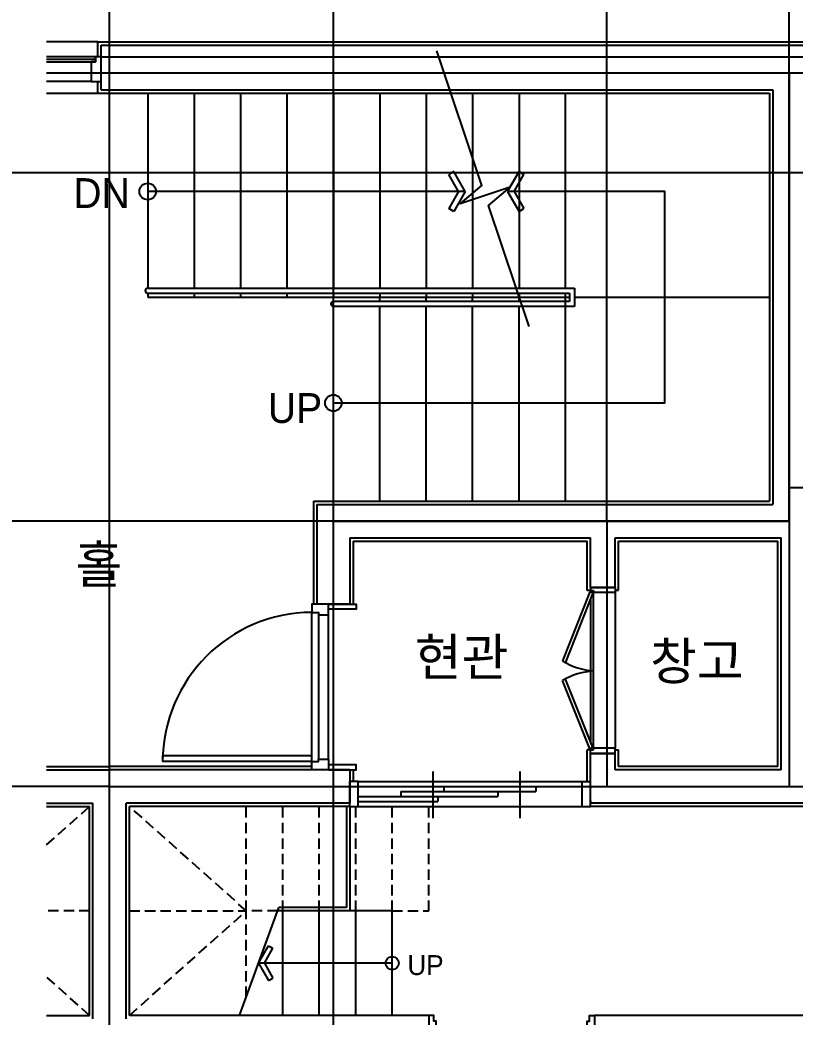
# Model space of a CAD drawing. Extents: x 11416736 to 11582377, y -14295679 to -14163266.
# Drawn here: x 11451509 to 11456184, y -14219273 to -14213262 of the extents above; entities that cross this region are included whole.
import ezdxf

# ---------------------------------------------------------------- set-up
doc = ezdxf.new("R2010")
doc.units = 0
doc.header["$LTSCALE"] = 50
doc.header["$MEASUREMENT"] = 0
doc.linetypes.add('HIDDEN', pattern=[0.375, 0.25, -0.125])
doc.layers.get('0').update_dxf_attribs({"linetype": 'CONTINUOUS'})
for name, color, linetype in [('! 05 가는선_02', 252, 'CONTINUOUS'), ('! 06 중심선', 11, 'CONTINUOUS'), ('! 08 창호', 4, 'CONTINUOUS'), ('! 10 계단', 9, 'CONTINUOUS'), ('! 11 계단 난간_발코니', 23, 'CONTINUOUS'), ('! 12 지시선_안내선', 252, 'CONTINUOUS'), ('! 22 text 진한선', 7, 'CONTINUOUS'), ('! 32 스크린 75', 155, 'CONTINUOUS'), ('- 02 내력벽', 2, 'CONTINUOUS'), ('- 04 마감선 01', 125, 'CONTINUOUS'), ('6', 6, 'CONTINUOUS')]:
    doc.layers.add(name, color=color, linetype=linetype)
doc.styles.add('굴림', font='Gulim.ttf')

# ---------------------------------------------------------------- blocks, each defined once
blk = doc.blocks.new('arrow1')
for p, q in [((0, 0), (0.286, 0.501)), ((0.286, 0.501), (0.41, 0.43)), ((0.165, 0), (0.41, 0.429)), ((0, 0), (0.286, -0.501)), ((0.165, 0), (0.41, -0.429)), ((0.286, -0.501), (0.41, -0.43))]:
    blk.add_line(p, q)

msp = doc.modelspace()

# ---------------------------------------------------------------- linework, layer by layer
at = {"layer": '! 05 가는선_02', "ltscale": 30}
for p, q in [((11451978.9, -14213393.5), (11451669.5, -14213393.5)), ((11451669.5, -14213703.5), (11451978.9, -14213703.5))]:
    msp.add_line(p, q, dxfattribs=at)
at = {"layer": '! 06 중심선', "ltscale": 30}
for p, q in [((11452048.9, -14223233.5), (11452048.9, -14212077)), ((11456148.9, -14213583.5), (11456148.9, -14216083.5)), ((11452048.9, -14223233.5), (11452048.9, -14217883.5))]:
    msp.add_line(p, q, dxfattribs=at)
at = {"layer": '! 06 중심선'}
for p, q in [((11453398.9, -14216283.5), (11453398.9, -14212139.5)), ((11455048.9, -14216283.5), (11455048.9, -14212139.5)), ((11456148.9, -14216283.5), (11456148.9, -14212139.5)), ((11467611.9, -14213583.5), (11451669.5, -14213583.5)), ((11459048.9, -14214183.5), (11450415.4, -14214183.5)), ((11458598.9, -14216083.5), (11456148.9, -14216083.5)), ((11456148.9, -14216083.5), (11456148.9, -14217883.5)), ((11456148.9, -14216283.5), (11450415.4, -14216283.5)), ((11453398.9, -14216283.5), (11456148.9, -14216283.5)), ((11453398.9, -14219333.5), (11453398.9, -14216283.5)), ((11454098.9, -14216283.5), (11456148.9, -14216283.5)), ((11454098.9, -14216283.5), (11454098.9, -14216283.5)), ((11455048.9, -14216283.5), (11455048.9, -14217883.5)), ((11452048.9, -14217883.5), (11450415.4, -14217883.5)), ((11452048.9, -14224572.5), (11452048.9, -14217883.5)), ((11452048.9, -14224572.5), (11452048.9, -14217883.5)), ((11452048.9, -14217883.5), (11458598.9, -14217883.5))]:
    msp.add_line(p, q, dxfattribs=at)
at = {"layer": '! 08 창호'}
for p, q in [((11454944.7, -14216708.8), (11454781.1, -14217126.2)), ((11454963, -14216716.7), (11454944.7, -14216708.8)), ((11455098.9, -14216683.5), (11454948.9, -14216683.5)), ((11454948.9, -14216683.5), (11454948.9, -14216702.3)), ((11454948.9, -14216702.3), (11454967.4, -14216702.3)), ((11454948.9, -14216702.3), (11454948.9, -14216710.6)), ((11454967.4, -14216702.3), (11454967.4, -14216713.9)), ((11454967.4, -14217651.7), (11454967.4, -14216713.9)), ((11455098.9, -14216713.9), (11454967.4, -14216713.9)), ((11455098.9, -14216683.5), (11455098.9, -14216713.9)), ((11455098.9, -14216713.9), (11455098.9, -14217651.7)), ((11454963, -14216716.7), (11454799.5, -14217134.2)), ((11454948.9, -14216752.9), (11454948.9, -14217613.1)), ((11453268.9, -14217733.5), (11453268.9, -14216833.5)), ((11453308.9, -14216848.5), (11453308.9, -14217718.5)), ((11453368.9, -14217718.5), (11453368.9, -14216848.5)), ((11454944.7, -14217656.7), (11454780.8, -14217244.4)), ((11454963, -14217648.8), (11454799.3, -14217236.5)), ((11454963, -14217648.8), (11454944.7, -14217656.7)), ((11454948.9, -14217654.9), (11454948.9, -14217663.2)), ((11454948.9, -14217663.2), (11454967.4, -14217663.2)), ((11454948.9, -14217683.5), (11454948.9, -14217663.2)), ((11455098.9, -14217651.7), (11454967.4, -14217651.7)), ((11454967.4, -14217663.2), (11454967.4, -14217651.7)), ((11455098.9, -14217663.2), (11455098.9, -14217651.7)), ((11455098.9, -14217683.5), (11455098.9, -14217663.2)), ((11453268.9, -14217733.5), (11452368.9, -14217733.5)), ((11455098.9, -14217683.5), (11454948.9, -14217683.5)), ((11453998.9, -14217793.5), (11453998.9, -14218073.5)), ((11454523.9, -14217793.5), (11454523.9, -14218073.5)), ((11453498.9, -14218003.5), (11453498.9, -14217853.5)), ((11453548.9, -14217853.5), (11453498.9, -14217853.5)), ((11453548.9, -14218003.5), (11453548.9, -14217853.5)), ((11453548.9, -14217853.5), (11454898.9, -14217853.5)), ((11454898.9, -14218003.5), (11454898.9, -14217853.5)), ((11454898.9, -14217853.5), (11454948.9, -14217853.5)), ((11454948.9, -14218003.5), (11454948.9, -14217853.5)), ((11453806.5, -14217913.5), (11454391.5, -14217913.5)), ((11453806.5, -14217913.5), (11453806.5, -14217943.5)), ((11454065.6, -14217883.5), (11454620.6, -14217883.5)), ((11454065.6, -14217883.5), (11454065.6, -14217913.5)), ((11454065.6, -14217913.5), (11454620.6, -14217913.5)), ((11454391.5, -14217913.5), (11454391.5, -14217943.5)), ((11454620.6, -14217883.5), (11454620.6, -14217913.5)), ((11454948.9, -14217880.4), (11454948.9, -14217891.6)), ((11453548.9, -14217943.5), (11453943.9, -14217943.5)), ((11453548.9, -14217973.5), (11454028.9, -14217973.5)), ((11453806.5, -14217943.5), (11454391.5, -14217943.5)), ((11454028.9, -14217943.5), (11454028.9, -14217973.5)), ((11454948.9, -14217969.1), (11454948.9, -14217980.4)), ((11453498.9, -14218003.5), (11453548.9, -14218003.5)), ((11453498.9, -14218003.5), (11453548.9, -14218003.5)), ((11453548.9, -14218003.5), (11454898.9, -14218003.5)), ((11454898.9, -14218003.5), (11454948.9, -14218003.5))]:
    msp.add_line(p, q, dxfattribs=at)
for points in [[(11453298.9, -14216783.5), (11453268.9, -14216783.5), (11453268.9, -14216833.5), (11453308.9, -14216833.5), (11453308.9, -14216848.5), (11453368.9, -14216848.5), (11453368.9, -14216783.5), (11453338.9, -14216783.5)], [(11453268.9, -14217733.5), (11453268.9, -14217698.5), (11452368.9, -14217698.5), (11452368.9, -14217733.5)], [(11453298.9, -14217783.5), (11453268.9, -14217783.5), (11453268.9, -14217733.5), (11453308.9, -14217733.5), (11453308.9, -14217718.5), (11453368.9, -14217718.5), (11453368.9, -14217783.5), (11453338.9, -14217783.5)]]:
    msp.add_lwpolyline(points, dxfattribs=at)
for points in [[(11453536.9, -14216783.5), (11453536.9, -14216783.5), (11453536.9, -14216783.5), (11453536.9, -14216813.5), (11453368.9, -14216813.5), (11453368.9, -14216783.5), (11453536.9, -14216783.5), (11453536.9, -14216783.5)], [(11453536.9, -14217783.5), (11453536.9, -14217783.5), (11453536.9, -14217783.5), (11453536.9, -14217753.5), (11453368.9, -14217753.5), (11453368.9, -14217783.5), (11453536.9, -14217783.5), (11453536.9, -14217783.5)], [(11453973.9, -14219453.5), (11454003.9, -14219453.5), (11454003.9, -14219418.5), (11454018.9, -14219418.5), (11454018.9, -14219298.5), (11454003.9, -14219298.5), (11454003.9, -14219263.5), (11453973.9, -14219263.5)], [(11454973.9, -14219453.5), (11454943.9, -14219453.5), (11454943.9, -14219418.5), (11454928.9, -14219418.5), (11454928.9, -14219298.5), (11454943.9, -14219298.5), (11454943.9, -14219263.5), (11454973.9, -14219263.5)]]:
    msp.add_lwpolyline(points, close=True, dxfattribs=at)
for centre, radius, start, end in [((11453272.7, -14217737.3), 903.8, 90.24301, 179.75699), ((11455006.6, -14216750.8), 437.9, 239.01232, 264.92126), ((11454998.7, -14217620.5), 434.6, 94.07183, 120.07913)]:
    msp.add_arc(centre, radius, start, end, dxfattribs=at)
at = {"layer": '! 10 계단', "ltscale": 30}
for p, q in [((11452278.9, -14213703.5), (11452278.9, -14214878.5)), ((11452558.9, -14213703.5), (11452558.9, -14214878.5)), ((11452838.9, -14213703.5), (11452838.9, -14214878.5)), ((11453118.9, -14213703.5), (11453118.9, -14214878.5)), ((11453398.9, -14213703.5), (11453398.9, -14214878.5)), ((11453678.9, -14213703.5), (11453678.9, -14214878.5)), ((11453958.9, -14213703.5), (11453958.9, -14214878.5)), ((11454238.9, -14213703.5), (11454238.9, -14214878.5)), ((11454518.9, -14213703.5), (11454518.9, -14214878.5)), ((11454798.9, -14214878.5), (11454798.9, -14213703.5)), ((11452278.9, -14214908.5), (11452278.9, -14214933.5)), ((11452558.9, -14214908.5), (11452558.9, -14214933.5)), ((11452838.9, -14214908.5), (11452838.9, -14214933.5)), ((11453118.9, -14214908.5), (11453118.9, -14214933.5)), ((11453398.9, -14214908.5), (11453398.9, -14214933.5)), ((11453678.9, -14214908.5), (11453678.9, -14214933.5)), ((11453958.9, -14214908.5), (11453958.9, -14214933.5)), ((11454238.9, -14214908.5), (11454238.9, -14214933.5)), ((11454518.9, -14214908.5), (11454518.9, -14214933.5)), ((11454798.9, -14214933.5), (11454798.9, -14214908.5)), ((11452278.9, -14214933.5), (11454798.9, -14214933.5)), ((11453398.9, -14214933.5), (11454798.9, -14214933.5)), ((11453398.9, -14214958.5), (11453398.9, -14214933.5)), ((11453678.9, -14214958.5), (11453678.9, -14214933.5)), ((11453958.9, -14214958.5), (11453958.9, -14214933.5)), ((11454238.9, -14214958.5), (11454238.9, -14214933.5)), ((11454518.9, -14214958.5), (11454518.9, -14214933.5)), ((11454798.9, -14216163.5), (11454798.9, -14214933.5)), ((11454798.9, -14214933.5), (11454823.9, -14214933.5)), ((11454853.9, -14214933.5), (11456028.9, -14214933.5)), ((11453398.9, -14216163.5), (11453398.9, -14214988.5)), ((11453678.9, -14216163.5), (11453678.9, -14214988.5)), ((11453958.9, -14216163.5), (11453958.9, -14214988.5)), ((11454238.9, -14216163.5), (11454238.9, -14214988.5)), ((11454518.9, -14216163.5), (11454518.9, -14214988.5)), ((11453753.9, -14218633.5, 0), (11453063.3, -14218633.5, 0)), ((11453093.9, -14219263.5, 0), (11453093.9, -14218633.5, 0)), ((11453313.9, -14219263.5, 0), (11453313.9, -14218633.5, 0)), ((11453533.9, -14219263.5, 0), (11453533.9, -14218633.5, 0)), ((11453753.9, -14219263.5, 0), (11453753.9, -14218633.5, 0))]:
    msp.add_line(p, q, dxfattribs=at)
at = {"layer": '! 11 계단 난간_발코니', "ltscale": 30}
for p, q in [((11452278.9, -14214878.5), (11454853.9, -14214878.5)), ((11452278.9, -14214908.5), (11454823.9, -14214908.5)), ((11454823.9, -14214908.5), (11454823.9, -14214958.5)), ((11454853.9, -14214878.5), (11454853.9, -14214988.5)), ((11454823.9, -14214958.5), (11453398.9, -14214958.5)), ((11454853.9, -14214988.5), (11453398.9, -14214988.5))]:
    msp.add_line(p, q, dxfattribs=at)
for centre in [(11452278.9, -14214893.5), (11453398.9, -14214973.5)]:
    msp.add_arc(centre, 15, 90, 270, dxfattribs=at)
at = {"layer": '! 12 지시선_안내선', "ltscale": 30}
for p, q in [((11452833.3, -14219263.5, 0), (11453070.6, -14218613.5, 0)), ((11452948.3, -14218948.5, 0), (11453008.4, -14218843.2, 0)), ((11452982.9, -14218948.5, 0), (11453034.4, -14218858.3, 0)), ((11453008.4, -14218843.2, 0), (11453034.5, -14218858.1, 0)), ((11452948.3, -14218948.5, 0), (11453008.4, -14219053.7, 0)), ((11453753.9, -14218948.5, 0), (11452948.3, -14218948.5, 0)), ((11452982.9, -14218948.5, 0), (11453034.4, -14219038.6, 0)), ((11453008.4, -14219053.7, 0), (11453034.5, -14219038.8, 0))]:
    msp.add_line(p, q, dxfattribs=at)
at = {"layer": '! 12 지시선_안내선'}
for points in [[(11454579.1, -14215109), (11454334.8, -14214380.5), (11454466.2, -14214269), (11454162.8, -14214370.7), (11454294.2, -14214259.2), (11454022.4, -14213448.5)], [(11454193.6, -14214296), (11452278.9, -14214296)], [(11453398.9, -14215571), (11455398.9, -14215571), (11455398.9, -14214296), (11454449.9, -14214296)]]:
    msp.add_lwpolyline(points, dxfattribs=at)
for centre in [(11452278.9, -14214296), (11453398.9, -14215571), (11453398.9, -14215571)]:
    msp.add_circle(centre, 49.9, dxfattribs=at)
at = {"layer": '! 12 지시선_안내선', "ltscale": 30}
msp.add_circle((11453753.9, -14218948.5, 0), 39.9, dxfattribs=at)
at = {"layer": '! 32 스크린 75'}
for p, q in [((11451669.5, -14213498.5), (11451963.9, -14213498.5)), ((11451938.9, -14213633.5), (11451669.5, -14213633.5))]:
    msp.add_line(p, q, dxfattribs=at)
for points in [[(11451669.5, -14213513.5), (11451963.9, -14213513.5), (11451963.9, -14213483.5), (11451669.5, -14213483.5)], [(11451998.9, -14213513.5), (11451998.9, -14213483.5), (11451963.9, -14213483.5), (11451963.9, -14213513.5), (11451938.9, -14213513.5), (11451938.9, -14213633.5), (11451998.9, -14213633.5), (11451998.9, -14213513.5), (11451998.9, -14213513.5)]]:
    msp.add_lwpolyline(points, dxfattribs=at)
at = {"layer": '- 02 내력벽', "ltscale": 30}
for p, q in [((11451998.9, -14213483.5), (11456248.9, -14213483.5)), ((11451998.9, -14213683.5), (11451998.9, -14213483.5)), ((11451998.9, -14213683.5), (11456048.9, -14213683.5)), ((11456048.9, -14213683.5), (11456048.9, -14216183.5)), ((11453298.9, -14216183.5), (11453298.9, -14216783.5)), ((11453498.9, -14216383.5), (11453498.9, -14216783.5)), ((11453498.9, -14216383.5), (11454948.9, -14216383.5)), ((11454948.9, -14216683.5), (11454948.9, -14216383.5)), ((11455098.9, -14216683.5), (11455098.9, -14216383.5)), ((11456098.9, -14217783.5), (11456098.9, -14216383.5)), ((11454948.9, -14216683.5), (11455098.9, -14216683.5)), ((11453498.9, -14216783.5), (11453298.9, -14216783.5)), ((11454948.9, -14217983.5), (11454948.9, -14217683.5)), ((11454948.9, -14217683.5), (11455098.9, -14217683.5)), ((11455098.9, -14217783.5), (11455098.9, -14217683.5)), ((11453498.9, -14217783.5), (11453498.9, -14217983.5)), ((11456098.9, -14217783.5), (11455098.9, -14217783.5)), ((11451669.5, -14217983.5), (11451948.9, -14217983.5)), ((11453498.9, -14217983.5), (11452148.9, -14217983.5)), ((11456248.9, -14217983.5), (11454948.9, -14217983.5))]:
    msp.add_line(p, q, dxfattribs=at)
at = {"layer": '- 02 내력벽', "color": 2, "ltscale": 30}
msp.add_line((11453298.9, -14216183.5), (11456048.9, -14216183.5), dxfattribs=at)
at = {"layer": '- 02 내력벽'}
for p, q in [((11455098.9, -14216383.5), (11456098.9, -14216383.5)), ((11451669.5, -14217783.5), (11452048.9, -14217783.5)), ((11453498.9, -14217783.5), (11452048.9, -14217783.5)), ((11451948.9, -14219283.5), (11451948.9, -14217983.5)), ((11452148.9, -14219283.5), (11452148.9, -14217983.5))]:
    msp.add_line(p, q, dxfattribs=at)
at = {"layer": '- 04 마감선 01', "ltscale": 30}
for p, q in [((11451978.9, -14213393.5), (11456338.9, -14213393.5)), ((11451998.9, -14213413.5), (11456318.9, -14213413.5)), ((11451978.9, -14213703.5), (11451978.9, -14213633.5)), ((11451978.9, -14213703.5), (11456028.9, -14213703.5)), ((11456028.9, -14213703.5), (11456028.9, -14216163.5)), ((11453278.9, -14216163.5), (11456028.9, -14216163.5)), ((11453278.9, -14216163.5), (11453278.9, -14216783.5)), ((11453518.9, -14216403.5), (11453518.9, -14216783.5)), ((11453518.9, -14216403.5), (11454928.9, -14216403.5)), ((11454928.9, -14216702.3), (11454928.9, -14216403.5)), ((11455118.9, -14216698.7), (11455118.9, -14216403.5)), ((11455118.9, -14216403.5), (11456078.9, -14216403.5)), ((11456078.9, -14217763.5), (11456078.9, -14216403.5)), ((11454948.9, -14216702.3), (11454928.9, -14216702.3)), ((11455098.9, -14216698.7), (11455118.9, -14216698.7)), ((11454928.9, -14217853.5), (11454928.9, -14217663.2)), ((11454948.9, -14217663.2), (11454928.9, -14217663.2)), ((11455098.9, -14217663.2), (11455118.9, -14217663.2)), ((11455118.9, -14217763.5), (11455118.9, -14217663.2)), ((11451669.5, -14217763.5), (11452048.9, -14217763.5)), ((11453268.9, -14217763.5), (11452048.9, -14217763.5)), ((11453518.9, -14217783.5), (11453518.9, -14217853.5)), ((11456078.9, -14217763.5), (11455118.9, -14217763.5)), ((11451669.5, -14218003.5), (11451928.9, -14218003.5)), ((11451928.9, -14219263.5), (11451928.9, -14218003.5)), ((11453498.9, -14218003.5), (11452168.9, -14218003.5)), ((11452168.9, -14219263.5), (11452168.9, -14218003.5)), ((11456248.9, -14218003.5), (11454948.9, -14218003.5)), ((11451669.5, -14219263.5), (11451928.9, -14219263.5)), ((11453973.9, -14219263.5), (11452168.9, -14219263.5)), ((11456848.9, -14219263.5), (11454973.9, -14219263.5))]:
    msp.add_line(p, q, dxfattribs=at)
at = {"layer": '- 04 마감선 01'}
for p, q in [((11451978.9, -14213483.5), (11451978.9, -14213393.5)), ((11451998.9, -14213483.5), (11451998.9, -14213413.5))]:
    msp.add_line(p, q, dxfattribs=at)
at = {"color": 8, "linetype": 'HIDDEN', "ltscale": 5}
for p, q in [((11451669.5, -14218235.2, 0), (11451928.9, -14218003.5, 0)), ((11452873.9, -14218633.5, 0), (11452168.9, -14218003.5, 0)), ((11452873.9, -14218633.5, 0), (11452873.9, -14218003.5, 0)), ((11453093.9, -14218633.5, 0), (11453093.9, -14218003.5, 0)), ((11453313.9, -14218633.5, 0), (11453313.9, -14218003.5, 0)), ((11453533.9, -14218633.5, 0), (11453533.9, -14218003.5, 0)), ((11453753.9, -14218633.5, 0), (11453753.9, -14218003.5, 0)), ((11453973.9, -14218633.5, 0), (11453973.9, -14218003.5, 0)), ((11451928.9, -14218633.5, 0), (11451669.5, -14218633.5, 0)), ((11452168.9, -14219263.5, 0), (11452873.9, -14218633.5, 0)), ((11452168.9, -14218633.5, 0), (11452873.9, -14218633.5, 0)), ((11452873.9, -14219152.5, 0), (11452873.9, -14218633.5, 0)), ((11453063.3, -14218633.5, 0), (11452873.9, -14218633.5, 0)), ((11453753.9, -14218633.5, 0), (11453973.9, -14218633.5, 0)), ((11451928.9, -14219263.5, 0), (11451669.5, -14219031.7, 0))]:
    msp.add_line(p, q, dxfattribs=at)
at = {"layer": '6', "ltscale": 30}
for p, q in [((11453478.9, -14218003.5), (11453478.9, -14218613.5, 0)), ((11453498.9, -14218003.5), (11453498.9, -14218633.5, 0)), ((11453478.9, -14218613.5, 0), (11453070.6, -14218613.5, 0))]:
    msp.add_line(p, q, dxfattribs=at)

# ---------------------------------------------------------------- block references
at = {"layer": '! 12 지시선_안내선', "yscale": 240, "zscale": 240, "rotation": 180}
for p, xscale in [((11454193.6, -14214296), 240), ((11454449.9, -14214296), -240)]:
    msp.add_blockref('arrow1', p, dxfattribs=dict(at, xscale=xscale))

# ---------------------------------------------------------------- texts
at = {"layer": '! 12 지시선_안내선', "style": '굴림'}
for s, p in [('DN', (11451830.5, -14214395.6)), ('UP', (11453004.1, -14215691.6))]:
    msp.add_text(s, height=180, dxfattribs=at).set_placement(p)
at = {"layer": '! 22 text 진한선', "linetype": 'Continuous', "style": '굴림'}
for s, height, p in [('홀', 225, (11451843.2, -14216658.6)), ('현관', 225, (11453890.1, -14217215.3)), ('창고', 225, (11455308.9, -14217240.1)), ('UP', 120, (11453845.6, -14219020.2, 0))]:
    msp.add_text(s, height=height, dxfattribs=at).set_placement(p)

doc.saveas('drawing.dxf')
